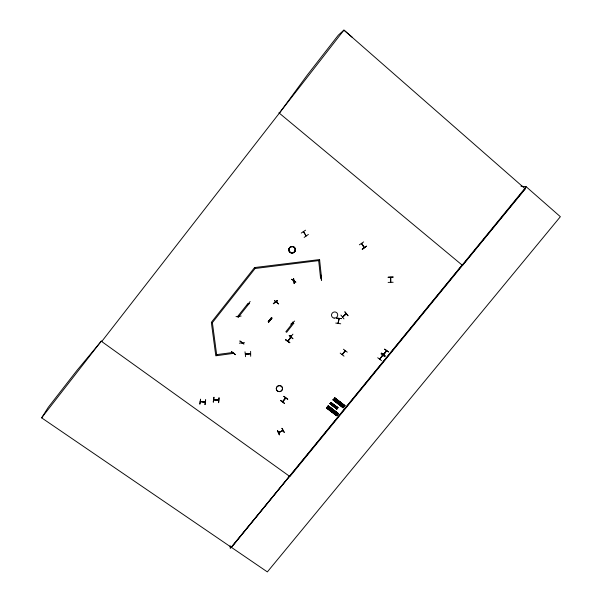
<?xml version="1.0" encoding="UTF-8"?>
<svg xmlns="http://www.w3.org/2000/svg" width="602" height="602" viewBox="0 0 602 602"><rect width="100%" height="100%" fill="white"/><g stroke="black" fill="none" stroke-linecap="round" stroke-linejoin="round"><path stroke-width="0.9" d="M205.034 404.627L205.643 399.728L204.989 404.552M205.305 402.136L205.207 401.925M200.263 401.406L205.177 402.166M238.685 316.366L238.475 316.833M241.929 342.29L242.012 342.922L241.823 342.576M338.858 318.541L338.256 323.379M342.463 316.923L346.285 313.68M200.684 401.827L200.722 401.406M199.864 404.032L200.564 399.141L199.909 404.047M278.485 432.552L282.978 430.422L279.057 432.462M282.82 430.264L283.053 430.565M242.019 342.854L241.996 342.418M388.094 277.371L393.091 277.161M388.155 277.146L393.144 276.943M340.709 323.801L335.735 323.071M205.252 402.128L200.331 401.76M213.304 402.106L213.981 397.2L213.266 402.023M213.65 399.465L213.725 399.841L213.763 399.427M214.161 399.525L218.202 400.33M218.684 400.052L213.68 399.788M219.015 397.869L218.616 402.715L219.038 397.787M339.001 318.541L338.053 323.244M339.024 319.037L338.204 322.838M248.904 303.859L248.543 303.574L248.972 303.574M292.67 322.431L292.376 322.13L292.474 322.589M390.766 277.417L390.758 282.338L390.472 281.759M291.037 337.203L287.794 341.138M282.519 401.707L285.641 397.884M282.707 401.624L285.784 398.012M276.581 302.264L277.048 301.873M342.087 354.593L342.433 354.157M342.523 354.36L345.187 350.71L342.132 354.495M379.501 358.89L379.809 359.176L382.624 355.15M383.339 354.518L383.587 354.134M383.482 354.021L383.79 354.3L386.409 350.718M386.597 350.815C386.8 349.672 384.257 355.857 383.263 354.285M336.578 318.157L341.605 318.624L336.623 318.134M284.513 403.25L280.622 400.345M279.004 432.507L278.553 432.695M282.526 430.633L282.511 430.407M283 430.611L278.621 432.718L278.515 432.304M303.596 231.65L303.664 232.169L303.34 231.695M303.288 231.65L306.2 235.984L303.574 231.665M361.471 243.456L364.15 247.663M363.917 247.211L361.862 243.787M293.934 281.014L294.446 280.908M343.185 407.825L345.014 405.643L334.787 397.839L333.094 399.773L343.193 407.817L333.019 399.946M333.388 399.442L343.734 407.155L333.418 399.404M344.848 405.725L334.516 398.155L334.268 398.456L344.472 406.305L344.795 405.921L334.817 397.787M326.969 407.373L337.165 415.214L326.743 407.659L326.976 407.366L337.18 415.184L336.939 415.478L326.668 407.727L326.427 408.028L336.653 415.824L338.271 413.702M328.248 405.861L338.452 413.672L328.256 405.846L326.532 407.847L336.842 415.598L326.517 407.825M338.249 413.928L328.218 405.898M336.939 408.826L330.295 403.393L336.744 409.067L329.986 403.701L331.145 402.384L330.784 402.828L337.602 408.051L337.955 407.622M337.587 408.066L337.948 407.629L330.98 402.58M327.729 406.493L338.128 414.071L327.736 406.47M330.776 402.828L331.13 402.407M245.435 354.164L250.409 353.713M245.45 354.33L250.379 353.592M345.924 314.101L342.967 316.735M293.49 281.232L293.513 280.795M293.761 281.029L293.347 281.224M345.051 350.642L345.345 350.921L342.245 354.698M382.729 355.263L379.606 359.085L379.824 358.747M385.235 356.075L381.457 353.043L385.288 356.03M377.717 357.731L381.525 360.636M520.933 186.153L526.193 186.748L560.364 216.705L267.356 571.9L41.636 417.848L48.288 407.291L76.793 370.629L101.249 341.199L101.715 341.53L343.93 30.1L352.328 37.354M343.275 407.659L333.199 399.72M343.516 407.434L333.305 399.6M343.719 407.193L333.388 399.397M344.547 406.154L334.373 398.276L344.585 406.117M337.85 407.712L336.736 409.074L337.097 408.638L330.189 403.46M337.805 407.802L330.95 402.505L330.062 403.573L336.781 408.901M344.02 356.166L340.183 353.103M329.986 403.731L330.28 403.415L329.986 403.701L336.819 408.939M333.079 399.811L343.306 407.629M334.291 398.434L344.472 406.305M334.667 397.93L344.886 405.748M328.098 405.989L338.332 413.77M284.377 403.423L280.487 400.526M294.002 280.991L294.431 280.938M289.788 342.741L285.717 339.912M285.717 339.897L289.833 342.688L285.845 339.739M278.598 303.844L274.617 300.744M278.591 303.927L274.625 300.722M279.336 113.161L307.216 75.145L338.309 35.164L343.93 30.1L525.117 188.765L289.901 476.543L101.249 341.199M214.169 399.863L214.116 399.472M41.636 417.848L101.286 341.146L101.761 341.477M216.78 355.571L212.386 322.634L211.588 322.032L254.533 267.604M233.711 353.344L215.794 355.805L211.385 322.762L212.386 322.634L255.323 268.221M237.451 316.727L248.032 303.385L248.822 303.987L238.242 317.322L237.436 316.644M293.753 323.297L286.635 332.319L285.867 331.732L292.986 322.702M287.794 340.928L291.052 337.353M246.955 305.47L250.161 301.482M291.752 279.298L295.906 282.225L291.722 279.26M276.611 302.227L276.89 301.828M293.784 280.991L293.287 281.074M277.04 301.978L276.566 302.061M269.621 319.7L270.426 320.272L269.801 319.542M268.236 321.671L271.419 317.713L268.221 321.664L268.748 322.07L271.931 318.104L268.74 322.062M271.637 317.886L268.439 321.837L271.698 317.894M282.978 401.308L285.401 398.313M287.651 399.382L283.738 396.402M343.418 349.213L347.256 352.178M290.819 335.818L291.21 336.119L290.781 335.743M292.948 334.163L289.765 338.076M382.639 355.33L380.028 358.905L379.727 358.626M383.369 354.473L386.446 350.657M239.882 341.048L243.991 344.035L239.972 341.003M235.487 354.706L231.454 351.628L235.48 354.638M231.431 547.278L462.088 265.053M231.439 547.406L526.193 186.748M289.487 476.25L230.273 548.414L230.13 545.683M525.253 188.893L462.494 265.392L278.877 112.785M330.754 404.108L331.642 403.039M330.686 404.235L331.74 402.979M334.133 400.571L335.705 398.674M327.563 408.623L329.143 406.734M334.96 407.516L336.006 406.26M333.583 410.143L331.988 411.979M335.645 408.051L336.699 406.786M339.603 404.792L341.176 402.904M333.967 413.529L335.54 411.64M341.552 406.29L343.132 404.401M335.69 414.846L337.233 412.912M343.96 318.879L340.89 315.057M283.911 396.289L287.816 399.164M384.618 349.168L388.614 351.959L384.708 349.168M380.946 353.788L384.64 356.693M213.702 399.615L218.631 400.187M390.57 277.326L390.675 281.721M273.263 303.611L277.236 300.375M275.31 302.166L275.708 302.686L275.445 302.053M292.474 322.243L292.564 322.725M294.649 321.032L290.698 324.222M344.931 311.881L348.009 315.704M301.233 233.079L305.568 230.182M304.138 237.421L308.39 234.441M359.364 244.818L363.646 241.914M366.377 246.165L362.321 249.311M362.306 249.303L366.422 246.188L362.201 249.13M279.313 434.855L277.454 430.415L279.524 434.652M277.417 430.528L279.494 434.757M330.942 402.633L337.752 407.863L330.919 402.663M245.962 354.337L245.872 353.953M342.621 317.043L346.173 313.71M281.977 428.376L284.302 432.492L281.954 428.285M248.611 303.408L249.07 303.724M248.566 303.626L248.995 303.664M294.167 283.617L293.618 278.538L294.212 283.625M245.578 356.693L245.006 351.794M233.584 352.388L216.652 354.616M319.572 259.515L321.483 277.417L320.497 277.537L318.684 260.621M241.951 342.425L241.831 342.944L241.62 342.613M244.457 342.621L239.37 343.185M319.624 259.567L254.797 267.529L254.917 268.522L319.677 260.5M236.007 316.675L241.124 316.058M320.663 277.913L321.114 277.8L320.625 277.883M321.618 280.193L320.926 275.182M245.413 354.044L250.402 353.841M250.695 356.301L250.62 351.35M388.117 282.406L393.144 282.255M218.549 400.398L218.586 399.984M321.077 277.605L320.55 277.665L320.919 277.514M293.987 281.224L293.761 280.848M361.644 243.396L364.338 247.535M214.184 399.743L218.097 400.195M204.725 402.136L200.79 401.579M390.412 277.356L390.563 282.278M390.69 277.695L390.412 277.703M326.826 407.456L337.06 415.282M293.031 322.792L293.799 323.379M271.412 317.713L271.938 318.119M290.969 335.713L291.27 335.803M254.556 267.664L255.346 268.281M271.773 317.984L268.552 321.919M321.378 280.216L320.836 275.152M344.848 311.866L347.956 315.749M343.795 404.883L342.214 406.771M342.071 403.558L340.499 405.447M340.115 402.053L338.542 403.942M336.548 412.378L334.975 414.266M334.592 410.888L333.019 412.769M277.402 300.579L273.436 303.814M290.736 337.745L288.298 340.837M278.831 432.153L278.982 432.552M238.46 316.735L238.482 316.426M233.599 352.494L233.719 353.442M334.148 406.072L334.862 406.162L334.148 406.072M289.223 335.532L292.993 338.76L289.216 335.532M334.682 405.221L333.651 406.516L334.704 405.259M335.374 405.756L334.343 407.05L335.374 405.756M337.143 407.11L336.112 408.404L337.158 407.14M278.147 391.368A3.115 2.987 -19.2 0 0 282.466 388.177A3.115 2.987 -19.2 0 0 277.545 386.228A3.115 2.987 -19.2 0 0 278.147 391.368M278.162 391.443A3.13 2.995 -19.2 0 0 282.504 388.23A3.13 2.995 -19.2 0 0 277.552 386.273A3.13 2.995 -19.2 0 0 278.162 391.443M292.459 252.96A3.236 3.206 -47.3 0 0 294.702 247.828A3.221 3.191 -47.3 0 0 289.148 248.475A3.243 3.206 -47.3 0 0 292.444 252.953A3.228 3.198 -47.3 0 0 294.694 247.836A3.243 3.206 -47.3 0 0 289.141 248.483A3.236 3.206 -47.3 0 0 292.459 252.96A3.243 3.206 -47.3 0 0 294.694 247.813A3.236 3.206 -47.3 0 0 289.163 248.498A3.228 3.198 -47.3 0 0 292.459 252.953A3.221 3.191 -47.3 0 0 294.671 247.813A3.228 3.198 -47.3 0 0 289.163 248.498A3.221 3.191 -47.3 0 0 292.437 252.923M334.118 318.097A3.153 3.055 -36.5 0 0 337.541 313.853A3.153 3.055 -36.5 0 0 332.206 313.145A3.153 3.055 -36.5 0 0 334.118 318.097"/></g></svg>
